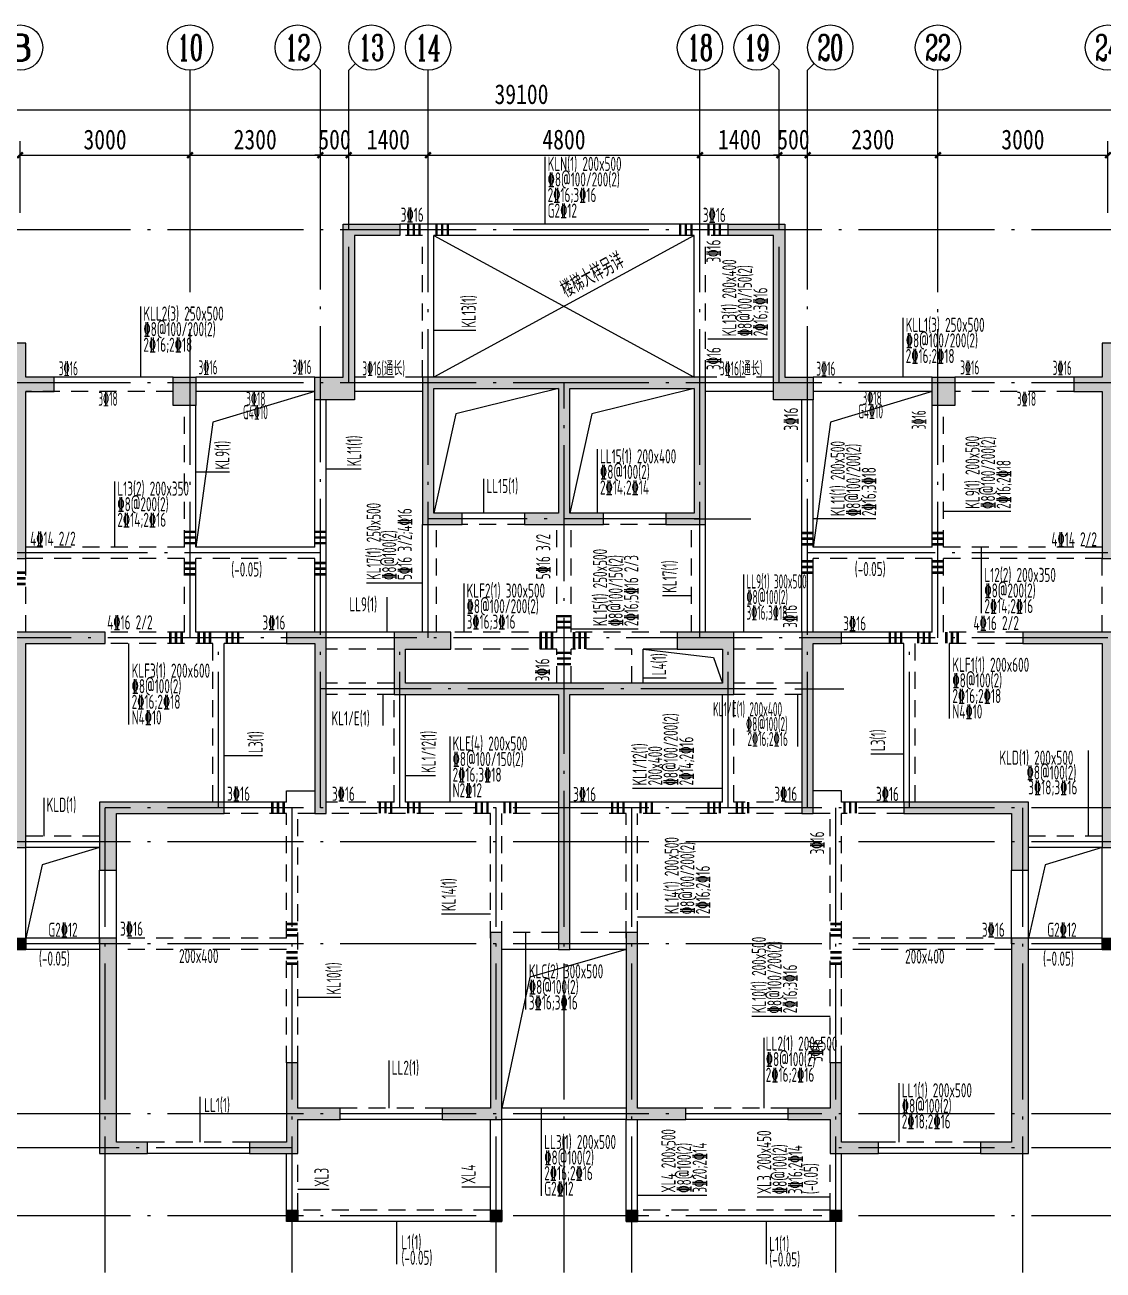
# Model space of a CAD drawing. Extents: x -144902 to 588294, y -160863 to 65494.
# Drawn here: x 476502 to 495532, y -67854 to -45876 of the extents above; entities that cross this region are included whole.
import ezdxf
from ezdxf.enums import TextEntityAlignment as Align

# ---------------------------------------------------------------- set-up
doc = ezdxf.new("R2010")
doc.units = 0
doc.header["$LTSCALE"] = 100
doc.linetypes.add('3', pattern=[5, 3, -2])
doc.linetypes.add('ACAD_ISO04W100', pattern=[30.5, 24, -3, 0.5, -3])
doc.layers.get('0').update_dxf_attribs({"linetype": 'CONTINUOUS'})
doc.layers.get('Defpoints').update_dxf_attribs({"linetype": 'CONTINUOUS'})
for name, color, linetype in [('AXIS', 3, 'CONTINUOUS'), ('AXIS_TEXT', 7, 'CONTINUOUS'), ('DOTE', 253, 'ACAD_ISO04W100'), ('GZ', 7, 'CONTINUOUS'), ('HATCH', 254, 'CONTINUOUS'), ('HIDE_BEAMDIMLOCAL', 7, 'CONTINUOUS'), ('HIDE_BEAMDIMMASS', 2, 'CONTINUOUS'), ('S_BEAMDIMLOCAL', 7, 'CONTINUOUS'), ('S_BEAMDIMMASS', 2, 'CONTINUOUS'), ('TEXT', 7, 'CONTINUOUS'), ('梁', 4, 'CONTINUOUS'), ('梁虚线', 134, '3'), ('次梁箍筋', 1, 'CONTINUOUS'), ('砼墙', 3, 'CONTINUOUS'), ('门', 174, 'CONTINUOUS'), ('门虚线', 174, '3'), ('零厚板', 7, 'CONTINUOUS')]:
    doc.layers.add(name, color=color, linetype=linetype)
doc.styles.add('_HZTXT', font='complex.shx', dxfattribs={"width": 0.7, "bigfont": 'tssdchn.shx'})
doc.styles.add('COMPLEX', font='COMPLEX')
doc.styles.add('DIM_FONT', font='SIMHEI.TTF', dxfattribs={"width": 0.8})
doc.styles.get("Standard").update_dxf_attribs({"font": 'tssdeng.shx', "width": 0.7, "bigfont": 'tssdchn.shx'})
doc.dimstyles.new('_TCH_ARCH&&100', dxfattribs={"dimtxt": 350, "dimasz": 100, "dimexe": 250, "dimexo": 300, "dimgap": 100, "dimtad": 1, "dimdec": 0, "dimzin": 0, "dimdsep": 46, "dimtxsty": 'DIM_FONT', "dimblk": 'ARCHTICK', "dimcen": 0.09, "dimclrt": 7, "dimazin": 2, "dimtfac": 1, "dimtdec": 0, "dimtix": 1, "dimtmove": 2, "dimatfit": 3, "dimfxl": 1, "dimtolj": 1, "dimtzin": 0, "dimarcsym": 0})

# ---------------------------------------------------------------- blocks, each defined once
blk = doc.blocks.new('_ArchTick')
at = {"color": 0, "linetype": 'ByBlock', "const_width": 0.4}
blk.add_lwpolyline([(-0.5, -0.5), (0.5, 0.5)], dxfattribs=at)
blk = doc.blocks.new('*D1725')
at = {"layer": 'AXIS', "color": 0, "lineweight": -2}
for p, q in [((30961, 22375), (30961, 23643)), ((33961, 22375), (33961, 23643)), ((30961, 23393), (33961, 23393))]:
    blk.add_line(p, q, dxfattribs=at)
at = {"layer": 'Defpoints', "color": 0}
for p in [(33961, 23393), (30961, 22075), (33961, 22075)]:
    blk.add_point(p, dxfattribs=at)
at = {"layer": 'AXIS', "color": 0, "lineweight": -2, "xscale": 100, "yscale": 100, "zscale": 100, "rotation": 180}
blk.add_blockref('_ArchTick', (30961, 23393), dxfattribs=at)
at = {"layer": 'AXIS', "color": 0, "lineweight": -2, "xscale": 100, "yscale": 100, "zscale": 100}
blk.add_blockref('_ArchTick', (33961, 23393), dxfattribs=at)
at = {"layer": 'AXIS', "color": 7, "insert": (32461, 23668), "char_height": 350, "attachment_point": 5, "style": 'DIM_FONT'}
blk.add_mtext('\\A1;3000', dxfattribs=at)
blk = doc.blocks.new('*D1726')
at = {"layer": 'AXIS', "color": 0, "lineweight": -2}
for p, q in [((28661, 22375), (28661, 23643)), ((30961, 22375), (30961, 23643)), ((28661, 23393), (30961, 23393))]:
    blk.add_line(p, q, dxfattribs=at)
at = {"layer": 'Defpoints', "color": 0}
for p in [(30961, 23393), (28661, 22075), (30961, 22075)]:
    blk.add_point(p, dxfattribs=at)
at = {"layer": 'AXIS', "color": 0, "lineweight": -2, "xscale": 100, "yscale": 100, "zscale": 100, "rotation": 180}
blk.add_blockref('_ArchTick', (28661, 23393), dxfattribs=at)
at = {"layer": 'AXIS', "color": 0, "lineweight": -2, "xscale": 100, "yscale": 100, "zscale": 100}
blk.add_blockref('_ArchTick', (30961, 23393), dxfattribs=at)
at = {"layer": 'AXIS', "color": 7, "insert": (29811, 23668), "char_height": 350, "attachment_point": 5, "style": 'DIM_FONT'}
blk.add_mtext('\\A1;2300', dxfattribs=at)
blk = doc.blocks.new('*D1727')
at = {"layer": 'AXIS', "color": 0, "lineweight": -2}
for p, q in [((28161, 22375), (28161, 23643)), ((28661, 22375), (28661, 23643)), ((28161, 23393), (28061, 23393)), ((28161, 23393), (28661, 23393)), ((28661, 23393), (28761, 23393))]:
    blk.add_line(p, q, dxfattribs=at)
at = {"layer": 'Defpoints', "color": 0}
for p in [(28661, 23393), (28161, 22075), (28661, 22075)]:
    blk.add_point(p, dxfattribs=at)
at = {"layer": 'AXIS', "color": 0, "lineweight": -2, "xscale": 100, "yscale": 100, "zscale": 100}
blk.add_blockref('_ArchTick', (28161, 23393), dxfattribs=at)
at = {"layer": 'AXIS', "color": 0, "lineweight": -2, "xscale": 100, "yscale": 100, "zscale": 100, "rotation": 180}
blk.add_blockref('_ArchTick', (28661, 23393), dxfattribs=at)
at = {"layer": 'AXIS', "color": 7, "insert": (28411, 23668), "char_height": 350, "attachment_point": 5, "style": 'DIM_FONT'}
blk.add_mtext('\\A1;500', dxfattribs=at)
blk = doc.blocks.new('*D1728')
at = {"layer": 'AXIS', "color": 0, "lineweight": -2}
for p, q in [((26761, 22375), (26761, 23643)), ((28161, 22375), (28161, 23643)), ((26761, 23393), (28161, 23393))]:
    blk.add_line(p, q, dxfattribs=at)
at = {"layer": 'Defpoints', "color": 0}
for p in [(28161, 23393), (26761, 22075), (28161, 22075)]:
    blk.add_point(p, dxfattribs=at)
at = {"layer": 'AXIS', "color": 0, "lineweight": -2, "xscale": 100, "yscale": 100, "zscale": 100, "rotation": 180}
blk.add_blockref('_ArchTick', (26761, 23393), dxfattribs=at)
at = {"layer": 'AXIS', "color": 0, "lineweight": -2, "xscale": 100, "yscale": 100, "zscale": 100}
blk.add_blockref('_ArchTick', (28161, 23393), dxfattribs=at)
at = {"layer": 'AXIS', "color": 7, "insert": (27461, 23668), "char_height": 350, "attachment_point": 5, "style": 'DIM_FONT'}
blk.add_mtext('\\A1;1400', dxfattribs=at)
blk = doc.blocks.new('*D1729')
at = {"layer": 'AXIS', "color": 0, "lineweight": -2}
for p, q in [((21961, 22375), (21961, 23643)), ((26761, 22375), (26761, 23643)), ((21961, 23393), (26761, 23393))]:
    blk.add_line(p, q, dxfattribs=at)
at = {"layer": 'Defpoints', "color": 0}
for p in [(26761, 23393), (21961, 22075), (26761, 22075)]:
    blk.add_point(p, dxfattribs=at)
at = {"layer": 'AXIS', "color": 0, "lineweight": -2, "xscale": 100, "yscale": 100, "zscale": 100, "rotation": 180}
blk.add_blockref('_ArchTick', (21961, 23393), dxfattribs=at)
at = {"layer": 'AXIS', "color": 0, "lineweight": -2, "xscale": 100, "yscale": 100, "zscale": 100}
blk.add_blockref('_ArchTick', (26761, 23393), dxfattribs=at)
at = {"layer": 'AXIS', "color": 7, "insert": (24361, 23668), "char_height": 350, "attachment_point": 5, "style": 'DIM_FONT'}
blk.add_mtext('\\A1;4800', dxfattribs=at)
blk = doc.blocks.new('*D1730')
at = {"layer": 'AXIS', "color": 0, "lineweight": -2}
for p, q in [((20561, 22375), (20561, 23643)), ((21961, 22375), (21961, 23643)), ((20561, 23393), (21961, 23393))]:
    blk.add_line(p, q, dxfattribs=at)
at = {"layer": 'Defpoints', "color": 0}
for p in [(21961, 23393), (20561, 22075), (21961, 22075)]:
    blk.add_point(p, dxfattribs=at)
at = {"layer": 'AXIS', "color": 0, "lineweight": -2, "xscale": 100, "yscale": 100, "zscale": 100, "rotation": 180}
blk.add_blockref('_ArchTick', (20561, 23393), dxfattribs=at)
at = {"layer": 'AXIS', "color": 0, "lineweight": -2, "xscale": 100, "yscale": 100, "zscale": 100}
blk.add_blockref('_ArchTick', (21961, 23393), dxfattribs=at)
at = {"layer": 'AXIS', "color": 7, "insert": (21261, 23668), "char_height": 350, "attachment_point": 5, "style": 'DIM_FONT'}
blk.add_mtext('\\A1;1400', dxfattribs=at)
blk = doc.blocks.new('*D1731')
at = {"layer": 'AXIS', "color": 0, "lineweight": -2}
for p, q in [((20061, 22375), (20061, 23643)), ((20561, 22375), (20561, 23643)), ((20061, 23393), (19961, 23393)), ((20061, 23393), (20561, 23393)), ((20561, 23393), (20661, 23393))]:
    blk.add_line(p, q, dxfattribs=at)
at = {"layer": 'Defpoints', "color": 0}
for p in [(20561, 23393), (20061, 22075), (20561, 22075)]:
    blk.add_point(p, dxfattribs=at)
at = {"layer": 'AXIS', "color": 0, "lineweight": -2, "xscale": 100, "yscale": 100, "zscale": 100}
blk.add_blockref('_ArchTick', (20061, 23393), dxfattribs=at)
at = {"layer": 'AXIS', "color": 0, "lineweight": -2, "xscale": 100, "yscale": 100, "zscale": 100, "rotation": 180}
blk.add_blockref('_ArchTick', (20561, 23393), dxfattribs=at)
at = {"layer": 'AXIS', "color": 7, "insert": (20311, 23668), "char_height": 350, "attachment_point": 5, "style": 'DIM_FONT'}
blk.add_mtext('\\A1;500', dxfattribs=at)
blk = doc.blocks.new('*D1732')
at = {"layer": 'AXIS', "color": 0, "lineweight": -2}
for p, q in [((17761, 22375), (17761, 23643)), ((20061, 22375), (20061, 23643)), ((17761, 23393), (20061, 23393))]:
    blk.add_line(p, q, dxfattribs=at)
at = {"layer": 'Defpoints', "color": 0}
for p in [(20061, 23393), (17761, 22075), (20061, 22075)]:
    blk.add_point(p, dxfattribs=at)
at = {"layer": 'AXIS', "color": 0, "lineweight": -2, "xscale": 100, "yscale": 100, "zscale": 100, "rotation": 180}
blk.add_blockref('_ArchTick', (17761, 23393), dxfattribs=at)
at = {"layer": 'AXIS', "color": 0, "lineweight": -2, "xscale": 100, "yscale": 100, "zscale": 100}
blk.add_blockref('_ArchTick', (20061, 23393), dxfattribs=at)
at = {"layer": 'AXIS', "color": 7, "insert": (18911, 23668), "char_height": 350, "attachment_point": 5, "style": 'DIM_FONT'}
blk.add_mtext('\\A1;2300', dxfattribs=at)
blk = doc.blocks.new('*D1733')
at = {"layer": 'AXIS', "color": 0, "lineweight": -2}
for p, q in [((14761, 22375), (14761, 23643)), ((17761, 22375), (17761, 23643)), ((14761, 23393), (17761, 23393))]:
    blk.add_line(p, q, dxfattribs=at)
at = {"layer": 'Defpoints', "color": 0}
for p in [(17761, 23393), (14761, 22075), (17761, 22075)]:
    blk.add_point(p, dxfattribs=at)
at = {"layer": 'AXIS', "color": 0, "lineweight": -2, "xscale": 100, "yscale": 100, "zscale": 100, "rotation": 180}
blk.add_blockref('_ArchTick', (14761, 23393), dxfattribs=at)
at = {"layer": 'AXIS', "color": 0, "lineweight": -2, "xscale": 100, "yscale": 100, "zscale": 100}
blk.add_blockref('_ArchTick', (17761, 23393), dxfattribs=at)
at = {"layer": 'AXIS', "color": 7, "insert": (16261, 23668), "char_height": 350, "attachment_point": 5, "style": 'DIM_FONT'}
blk.add_mtext('\\A1;3000', dxfattribs=at)
blk = doc.blocks.new('*D1740')
at = {"layer": 'AXIS', "color": 0, "lineweight": -2}
for p, q in [((4061, 22375), (4061, 24443)), ((43161, 22375), (43161, 24443)), ((4061, 24193), (43161, 24193))]:
    blk.add_line(p, q, dxfattribs=at)
at = {"layer": 'Defpoints', "color": 0}
for p in [(43161, 24193), (4061, 22075), (43161, 22075)]:
    blk.add_point(p, dxfattribs=at)
at = {"layer": 'AXIS', "color": 0, "lineweight": -2, "xscale": 100, "yscale": 100, "zscale": 100, "rotation": 180}
blk.add_blockref('_ArchTick', (4061, 24193), dxfattribs=at)
at = {"layer": 'AXIS', "color": 0, "lineweight": -2, "xscale": 100, "yscale": 100, "zscale": 100}
blk.add_blockref('_ArchTick', (43161, 24193), dxfattribs=at)
at = {"layer": 'AXIS', "color": 7, "insert": (23611, 24468), "char_height": 350, "attachment_point": 5, "style": 'DIM_FONT'}
blk.add_mtext('\\A1;39100', dxfattribs=at)
blk = doc.blocks.new('_AXISO')
blk.add_circle((0, 0), 0.5)
at = {"layer": 'AXIS_TEXT', "style": 'COMPLEX', "width": 1.041667}
blk.add_attdef('A', text='', height=0.56, dxfattribs=at).set_placement((-0.25, -0.28), (0.25, -0.28), align=Align.FIT)
blk = doc.blocks.new('2012122714531000')
at = {"layer": 'HATCH'}
blk.add_hatch(color=256, dxfattribs=at).paths.add_polyline_path([(0, 200), (200, 200), (200, 0), (0, 0)])
at = {"layer": 'GZ'}
blk.add_lwpolyline([(0, 200), (200, 200), (200, 0), (0, 0)], close=True, dxfattribs=at)
blk = doc.blocks.new('2012122621174833')
at = {"layer": 'HATCH'}
for points in [[(20661.4, 21975), (20661.4, 19075), (19961.4, 19075), (19961.4, 19475), (20461.4, 19475), (20461.4, 22175), (21461.4, 22175), (21461.4, 21975)], [(28261.4, 22175), (28261.4, 19475), (28761.4, 19475), (28761.4, 19075), (28061.4, 19075), (28061.4, 21975), (27261.4, 21975), (27261.4, 22175)], [(14111.4, 20075.2), (14111.4, 19875.2), (14611.4, 19875.2), (14611.4, 16275), (14861.4, 16275), (14861.4, 19225), (15361.4, 19225), (15361.4, 19475), (14861.4, 19475), (14861.4, 20075.2)], [(34661.4, 20075), (33861.4, 20075), (33861.4, 19475), (33361.4, 19475), (33361.4, 19225), (33861.4, 19225), (33861.4, 16275), (34111.4, 16275), (34111.4, 19875), (34661.4, 19875)], [(17461.4, 19475), (17861.4, 19475), (17861.4, 18975), (17461.4, 18975)], [(26661.4, 17075), (26161.4, 17075), (26161.4, 16875), (26861.4, 16875), (26861.4, 19475), (21861.4, 19475), (21861.4, 16875), (22561.4, 16875), (22561.4, 17075), (22061.4, 17075), (22061.4, 19275), (24261.4, 19275), (24261.4, 17075), (23661.3, 17075), (23661.3, 16875), (25061.4, 16875), (25061.4, 17075), (24461.4, 17075), (24461.4, 19275), (26661.4, 19275)], [(30861.4, 19475), (31261.4, 19475), (31261.4, 18975), (30861.4, 18975)], [(14861.4, 11175), (14861.4, 14775), (16261.4, 14775), (16261.4, 14975), (14611.4, 14975), (14611.4, 11375), (14261.4, 11375), (14261.4, 11175)], [(19961.4, 14775), (19961.4, 11775), (20161.4, 11775), (20161.4, 14975), (19461.2, 14975), (19461.2, 14775)], [(26361.4, 14975), (26361.4, 14675), (27161.4, 14675), (27161.4, 14075), (21561.4, 14075), (21561.4, 14675), (22361.4, 14675), (22361.4, 14975), (21361.4, 14975), (21361.4, 13875), (24261.4, 13875), (24261.4, 9375), (24461.4, 9375), (24461.4, 13875), (27361.4, 13875), (27361.4, 14975)], [(28761.4, 14775), (29261.5, 14775), (29261.5, 14975), (28561.4, 14975), (28561.4, 11775), (28761.4, 11775)], [(34111.4, 11375), (34111.4, 14975), (32461.4, 14975), (32461.4, 14775), (33861.4, 14775), (33861.4, 11175), (34461.4, 11175), (34461.4, 11375)], [(16461.4, 11775), (18361.2, 11775), (18361.2, 11975), (16161.4, 11975), (16161.4, 10775), (16461.4, 10775)], [(32561.4, 11975), (30361.4, 11975), (30361.4, 11775), (32261.4, 11775), (32261.4, 10775), (32561.4, 10775)], [(22211.4, 6575), (22211.4, 6375), (23261.4, 6375), (23261.4, 9675), (23061.4, 9675), (23061.4, 6575)], [(25461.4, 6375), (26511.4, 6375), (26511.4, 6575), (25661.4, 6575), (25661.4, 9675), (25461.4, 9675)], [(16161.4, 5775), (17011.4, 5775), (17011.4, 5975), (16461.4, 5975), (16461.4, 9575), (16161.4, 9575)], [(32261.4, 5975), (31711.4, 5975), (31711.4, 5775), (32561.4, 5775), (32561.4, 9575), (32261.4, 9575)], [(18811.4, 5775.4), (19661.4, 5775.4), (19661.4, 6375), (20411.4, 6375), (20411.4, 6575), (19661.4, 6575), (19661.4, 7375), (19461.4, 7375), (19461.4, 6575), (19461.4, 5975.4), (18811.4, 5975.4)], [(28311.4, 6575), (28311.4, 6375), (29061.4, 6375), (29061.4, 5775.4), (29911.4, 5775.4), (29911.4, 5975.4), (29261.4, 5975.4), (29261.4, 6575), (29261.4, 7375), (29061.4, 7375), (29061.4, 6575)]]:
    blk.add_hatch(color=256, dxfattribs=at).paths.add_polyline_path(points)
at = {"layer": 'AXIS'}
for p, q in [((17761.4, 22075, 0), (17761.4, 24892.7, 0)), ((19944.2, 25009.8, 0), (20061.4, 24892.7, 0)), ((20061.4, 22075, 0), (20061.4, 24892.7, 0)), ((20678.5, 25009.8, 0), (20561.4, 24892.7, 0)), ((20561.4, 22075, 0), (20561.4, 24892.7, 0)), ((21961.4, 22075, 0), (21961.4, 24892.7, 0)), ((26761.4, 22075, 0), (26761.4, 24892.7, 0)), ((28044.2, 25009.8, 0), (28161.4, 24892.7, 0)), ((28161.4, 22075, 0), (28161.4, 24892.7, 0)), ((28778.5, 25009.8, 0), (28661.4, 24892.7, 0)), ((28661.4, 22075, 0), (28661.4, 24892.7, 0)), ((30961.4, 22075, 0), (30961.4, 24892.7, 0)), ((26658.9, 16975, 0), (27658.9, 16975, 0)), ((28434.3, 13975, 0), (29299.5, 13975, 0))]:
    blk.add_line(p, q, dxfattribs=at)
at = {"layer": 'DOTE'}
for p, q in [((17761.4, 14875, 0), (17761.4, 23075, 0)), ((20061.4, 11875, 0), (20061.4, 23075, 0)), ((20561.4, 19375, 0), (20561.4, 23075, 0)), ((21961.4, 14875, 0), (21961.4, 23075, 0)), ((26761.4, 14875, 0), (26761.4, 23075, 0)), ((28161.4, 19375, 0), (28161.4, 23075, 0)), ((28661.4, 11875, 0), (28661.4, 23075, 0)), ((30961.4, 14875, 0), (30961.4, 23075, 0)), ((44161.4, 22075, 0), (3061.4, 22075, 0)), ((44161.4, 19375, 0), (8661.4, 19375, 0)), ((24361.4, 3675, 0), (24361.4, 19375, 0)), ((26761.4, 16975, 0), (21961.4, 16975, 0)), ((20061.4, 16375, 0), (10561.4, 16375, 0)), ((33961.4, 16375, 0), (28661.4, 16375, 0)), ((33961.4, 14875, 0), (3461.4, 14875, 0)), ((18261.2, 11875), (18261.2, 14875)), ((21461.4, 11875, 0), (21461.4, 14875, 0)), ((27261.4, 11875, 0), (27261.4, 14875, 0)), ((30461.4, 11875), (30461.4, 14875)), ((28114.7, 13975, 0), (20061.4, 13975, 0)), ((44161.4, 11875, 0), (16261.4, 11875, 0)), ((16261.4, 3675, 0), (16261.4, 11875, 0)), ((19561.4, 3675, 0), (19561.4, 11875, 0)), ((23161.4, 3675, 0), (23161.4, 11875, 0)), ((25561.4, 3675, 0), (25561.4, 11875, 0)), ((29161.4, 3675, 0), (29161.4, 11875, 0)), ((32461.4, 3675, 0), (32461.4, 11875, 0)), ((44161.4, 11275, 0), (3061.4, 11275, 0)), ((44161.4, 9475, 0), (3061.4, 9475, 0)), ((44161.4, 6475, 0), (3061.4, 6475, 0)), ((19561.4, 5875, 0), (3061.4, 5875, 0)), ((44161.4, 5875, 0), (29161.4, 5875, 0)), ((44161.4, 4675, 0), (3061.4, 4675, 0))]:
    blk.add_line(p, q, dxfattribs=at)
at = {"layer": '梁'}
for p, q in [((21961.4, 22175), (21461.4, 22175)), ((26761.4, 22175), (21961.4, 22175)), ((27261.4, 22175), (26761.4, 22175)), ((22061.4, 19475), (22061.4, 21975)), ((26661.4, 21975), (22061.4, 21975)), ((26661.4, 19475), (26661.4, 21975)), ((17461.4, 19475), (14861.4, 19475)), ((19961.4, 19475), (17861.4, 19475)), ((30861.4, 19475), (28761.4, 19475)), ((33361.4, 19475), (31261.4, 19475)), ((19961.4, 19225), (17861.4, 19225)), ((21861.4, 19225), (20661.4, 19225)), ((28061.4, 19225), (26861.4, 19225)), ((30861.4, 19225), (28761.4, 19225)), ((17861.4, 16475), (17861.4, 18975)), ((19961.4, 16475), (19961.4, 19075)), ((20161.4, 16395), (20161.4, 19075)), ((28561.4, 16375), (28561.4, 19075)), ((28761.4, 16475), (28761.4, 19075)), ((30861.4, 16475), (30861.4, 18975)), ((23661.3, 17075), (22561.4, 17075)), ((26161.4, 17075), (25061.4, 17075)), ((21861.4, 14975), (21861.4, 16875)), ((26861.4, 14975), (26861.4, 16875)), ((19961.4, 16475), (17861.4, 16475)), ((17861.4, 14975), (17861.4, 16275)), ((19961.4, 14975), (19961.4, 16275)), ((20161.4, 14975), (20161.4, 16395)), ((28561.4, 14975), (28561.4, 16375)), ((30861.4, 16475), (28761.4, 16475)), ((28761.4, 14975), (28761.4, 16275)), ((30861.4, 14975), (30861.4, 16275)), ((18261.2, 14975), (17861.4, 14975)), ((19461.2, 14975), (18261.2, 14975)), ((21361.4, 14975), (20161.4, 14975)), ((28561.4, 14975), (27361.4, 14975)), ((30461.4, 14975), (29261.5, 14975)), ((30861.4, 14975), (30461.4, 14975)), ((18361.2, 11975), (18361.2, 14775)), ((19461.2, 14775), (18361.2, 14775)), ((30361.4, 14775), (29261.5, 14775)), ((30361.4, 11975), (30361.4, 14775)), ((26361.4, 14675), (25761.4, 14675)), ((25761.4, 14075, 0), (25761.4, 14675, 0)), ((21561.4, 11975), (21561.4, 13875)), ((27161.4, 11975), (27161.4, 13875)), ((19461.4, 11975), (19461.4, 12175)), ((19461.4, 12175), (19961.4, 12175)), ((29261.4, 12175), (28761.4, 12175)), ((29261.4, 11975), (29261.4, 12175)), ((19461.4, 11975), (18361.2, 11975)), ((24261.4, 11975), (21561.4, 11975)), ((27161.4, 11975), (24461.4, 11975)), ((30361.4, 11975), (29261.4, 11975)), ((14861.4, 9375), (14861.4, 11175)), ((16161.4, 11175), (14861.4, 11175)), ((33861.4, 11175), (32561.4, 11175)), ((33861.4, 9375), (33861.4, 11175)), ((14661.4, 9375), (14861.4, 9375)), ((24261.4, 9375), (23261.4, 9375)), ((25461.4, 9375), (24461.4, 9375)), ((33861.4, 9375), (34061.4, 9375)), ((22211.4, 6375), (20411.4, 6375)), ((23061.4, 4575), (23061.4, 6375)), ((25461.4, 6575), (23261.4, 6575)), ((23261.4, 4575), (23261.4, 6375)), ((25461.4, 6375), (23261.4, 6375)), ((25461.4, 4575), (25461.4, 6375)), ((25661.4, 4575), (25661.4, 6375)), ((28311.4, 6375), (26511.4, 6375)), ((18811.4, 5775.4), (17011.4, 5775)), ((31711.4, 5775), (29911.4, 5775.4)), ((23061.4, 4575), (23261.4, 4575)), ((25461.4, 4575), (25661.4, 4575))]:
    blk.add_line(p, q, dxfattribs=at)
at = {"layer": '梁', "color": 210}
for p, q in [((16161.4, 9575), (14861.4, 9575)), ((33861.4, 9575), (32561.4, 9575)), ((16161.4, 9375), (14861.4, 9375)), ((33861.4, 9375), (32561.4, 9375)), ((19461.4, 4575), (19461.4, 5775.4)), ((29261.4, 4575), (29261.4, 5775.4)), ((23061.4, 4575), (19461.4, 4575)), ((29261.4, 4575), (25661.4, 4575))]:
    blk.add_line(p, q, dxfattribs=at)
at = {"layer": '梁虚线'}
for p, q in [((21861.4, 21975), (21461.4, 21975)), ((21861.4, 19475), (21861.4, 21975)), ((26861.4, 19475), (26861.4, 21975)), ((27261.4, 21975), (26861.4, 21975)), ((21861.4, 19475), (20661.4, 19475)), ((28061.4, 19475), (26861.4, 19475)), ((17461.4, 19225), (14861.4, 19225)), ((33361.4, 19225), (31261.4, 19225)), ((17661.4, 16475), (17661.4, 18975)), ((31061.4, 16475), (31061.4, 18975)), ((22111.4, 14975), (22111.4, 16875)), ((23661.3, 16875), (22561.4, 16875)), ((24236.4, 14975), (24236.4, 16875)), ((24486.4, 14975), (24486.4, 16875)), ((26161.4, 16875), (25061.4, 16875)), ((26611.4, 14975), (26611.4, 16875)), ((17661.4, 16475), (14861.4, 16475)), ((17661.4, 16275), (14861.4, 16275)), ((14861.4, 14975), (14861.4, 16275)), ((17661.4, 14975), (17661.4, 16275)), ((19961.4, 16275), (17861.4, 16275)), ((30861.4, 16275), (28761.4, 16275)), ((33861.4, 16475), (31061.4, 16475)), ((33861.4, 16275), (31061.4, 16275)), ((31061.4, 14975), (31061.4, 16275)), ((33861.4, 14975), (33861.4, 16275)), ((17661.4, 14975), (16261.4, 14975)), ((24236.4, 14975), (22361.4, 14975)), ((26361.4, 14975), (24486.4, 14975)), ((32461.4, 14975), (31061.4, 14975)), ((18161.2, 14775), (16261.4, 14775)), ((18161.2, 11975), (18161.2, 14775)), ((30561.4, 11975), (30561.4, 14775)), ((32461.4, 14775), (30561.4, 14775)), ((21361.4, 14675), (20161.4, 14675)), ((24236.4, 14675), (22361.4, 14675)), ((24236.4, 14075), (24236.4, 14675)), ((24486.4, 14075), (24486.4, 14675)), ((25561.4, 14675), (24486.4, 14675)), ((25561.4, 14075, 0), (25561.4, 14675, 0)), ((28561.4, 14675), (27361.4, 14675)), ((21361.4, 14075), (20161.4, 14075)), ((28561.4, 14075), (27361.4, 14075)), ((21361.4, 13875), (20161.4, 13875)), ((21361.4, 11975), (21361.4, 13875)), ((27361.4, 11975), (27361.4, 13875)), ((28561.4, 13875), (27361.4, 13875)), ((21361.4, 11975), (20161.4, 11975)), ((28561.4, 11975), (27361.4, 11975)), ((19461.4, 11775), (18361.2, 11775)), ((19461.4, 9575), (19461.4, 11775)), ((19961.4, 11775), (19661.4, 11775)), ((19661.4, 7375), (19661.4, 11775)), ((23061.4, 11775), (20161.4, 11775)), ((23061.4, 9575), (23061.4, 11775)), ((24261.4, 11775), (23261.4, 11775)), ((23261.4, 9575), (23261.4, 11775)), ((25461.4, 11775), (24461.4, 11775)), ((25461.4, 9575), (25461.4, 11775)), ((28561.4, 11775), (25661.4, 11775)), ((25661.4, 9575), (25661.4, 11775)), ((29061.4, 11775), (28761.4, 11775)), ((29061.4, 7375), (29061.4, 11775)), ((30361.4, 11775), (29261.4, 11775)), ((29261.4, 9575), (29261.4, 11775)), ((16161.4, 11375), (14861.4, 11375)), ((33861.4, 11375), (32561.4, 11375)), ((24261.4, 9675), (23261.4, 9675)), ((25461.4, 9675), (24461.4, 9675)), ((19461.4, 9575), (16461.4, 9575)), ((32261.4, 9575), (29261.4, 9575)), ((19461.4, 9375), (16461.4, 9375)), ((19461.4, 7375), (19461.4, 9375)), ((32261.4, 9375), (29261.4, 9375)), ((29261.4, 7375), (29261.4, 9375)), ((22211.4, 6575), (20411.4, 6575)), ((28311.4, 6575), (26511.4, 6575)), ((18811.4, 5975.4), (17011.4, 5975)), ((31711.4, 5975), (29911.4, 5975.4))]:
    blk.add_line(p, q, dxfattribs=at)
at = {"layer": '梁虚线', "color": 210}
for p, q in [((19661.4, 4775), (19661.4, 5775.4)), ((29061.4, 4775), (29061.4, 5775.4)), ((23061.4, 4775), (19661.4, 4775)), ((29061.4, 4775), (25661.4, 4775))]:
    blk.add_line(p, q, dxfattribs=at)
at = {"layer": '砼墙'}
for points in [[(20661.4, 21975), (20661.4, 19075), (19961.4, 19075), (19961.4, 19475), (20461.4, 19475), (20461.4, 22175), (21461.4, 22175), (21461.4, 21975)], [(28261.4, 22175), (28261.4, 19475), (28761.4, 19475), (28761.4, 19075), (28061.4, 19075), (28061.4, 21975), (27261.4, 21975), (27261.4, 22175)], [(14111.4, 20075.2), (14111.4, 19875.2), (14611.4, 19875.2), (14611.4, 16275), (14861.4, 16275), (14861.4, 19225), (15361.4, 19225), (15361.4, 19475), (14861.4, 19475), (14861.4, 20075.2)], [(34661.4, 20075), (33861.4, 20075), (33861.4, 19475), (33361.4, 19475), (33361.4, 19225), (33861.4, 19225), (33861.4, 16275), (34111.4, 16275), (34111.4, 19875), (34661.4, 19875)], [(17461.4, 19475), (17861.4, 19475), (17861.4, 18975), (17461.4, 18975)], [(26661.4, 17075), (26161.4, 17075), (26161.4, 16875), (26861.4, 16875), (26861.4, 19475), (21861.4, 19475), (21861.4, 16875), (22561.4, 16875), (22561.4, 17075), (22061.4, 17075), (22061.4, 19275), (24261.4, 19275), (24261.4, 17075), (23661.3, 17075), (23661.3, 16875), (25061.4, 16875), (25061.4, 17075), (24461.4, 17075), (24461.4, 19275), (26661.4, 19275)], [(30861.4, 19475), (31261.4, 19475), (31261.4, 18975), (30861.4, 18975)], [(14861.4, 11175), (14861.4, 14775), (16261.4, 14775), (16261.4, 14975), (14611.4, 14975), (14611.4, 11375), (14261.4, 11375), (14261.4, 11175)], [(19961.4, 14775), (19961.4, 11775), (20161.4, 11775), (20161.4, 14975), (19461.2, 14975), (19461.2, 14775)], [(26361.4, 14975), (26361.4, 14675), (27161.4, 14675), (27161.4, 14075), (21561.4, 14075), (21561.4, 14675), (22361.4, 14675), (22361.4, 14975), (21361.4, 14975), (21361.4, 13875), (24261.4, 13875), (24261.4, 9375), (24461.4, 9375), (24461.4, 13875), (27361.4, 13875), (27361.4, 14975)], [(28761.4, 14775), (29261.5, 14775), (29261.5, 14975), (28561.4, 14975), (28561.4, 11775), (28761.4, 11775)], [(34111.4, 11375), (34111.4, 14975), (32461.4, 14975), (32461.4, 14775), (33861.4, 14775), (33861.4, 11175), (34461.4, 11175), (34461.4, 11375)], [(16461.4, 11775), (18361.2, 11775), (18361.2, 11975), (16161.4, 11975), (16161.4, 10775), (16461.4, 10775)], [(32561.4, 11975), (30361.4, 11975), (30361.4, 11775), (32261.4, 11775), (32261.4, 10775), (32561.4, 10775)], [(22211.4, 6575), (22211.4, 6375), (23261.4, 6375), (23261.4, 9675), (23061.4, 9675), (23061.4, 6575)], [(25461.4, 6375), (26511.4, 6375), (26511.4, 6575), (25661.4, 6575), (25661.4, 9675), (25461.4, 9675)], [(16161.4, 5775), (17011.4, 5775), (17011.4, 5975), (16461.4, 5975), (16461.4, 9575), (16161.4, 9575)], [(32261.4, 5975), (31711.4, 5975), (31711.4, 5775), (32561.4, 5775), (32561.4, 9575), (32261.4, 9575)], [(18811.4, 5775.4), (19661.4, 5775.4), (19661.4, 6375), (20411.4, 6375), (20411.4, 6575), (19661.4, 6575), (19661.4, 7375), (19461.4, 7375), (19461.4, 6575), (19461.4, 5975.4), (18811.4, 5975.4)], [(28311.4, 6575), (28311.4, 6375), (29061.4, 6375), (29061.4, 5775.4), (29911.4, 5775.4), (29911.4, 5975.4), (29261.4, 5975.4), (29261.4, 6575), (29261.4, 7375), (29061.4, 7375), (29061.4, 6575)]]:
    blk.add_lwpolyline(points, close=True, dxfattribs=at)
at = {"layer": '门'}
for p, q in [((16161.4, 9475), (16161.4, 10775)), ((16461.4, 9475), (16461.4, 10775)), ((32261.4, 9475), (32261.4, 10775)), ((32561.4, 9475), (32561.4, 10775))]:
    blk.add_line(p, q, dxfattribs=at)
at = {"layer": '门虚线'}
for p, q in [((16161.4, 9475), (16161.4, 10775)), ((16461.4, 9475), (16461.4, 10775)), ((32261.4, 9475), (32261.4, 10775)), ((32561.4, 9475), (32561.4, 10775))]:
    blk.add_line(p, q, dxfattribs=at)
at = {"layer": '零厚板'}
for p, q in [((26661.4, 21975), (22061.4, 19475)), ((22061.4, 21975), (26661.4, 19475))]:
    blk.add_line(p, q, dxfattribs=at)
for points in [[(19961.4, 19225), (18164.4, 18682.9), (17861.4, 16475)], [(24261.4, 19275), (22455.1, 18829.2), (22061.4, 17075)], [(26661.4, 19275), (24855.1, 18829.2), (24461.4, 17075)], [(30861.4, 19225), (29064.4, 18682.9), (28761.4, 16475)], [(25761.4, 14675), (26997.2, 14525.5), (27161.4, 14075)], [(16161.4, 11175), (15151.5, 10865.3), (14861.4, 9575)], [(33861.4, 11175), (32851.5, 10865.3), (32561.4, 9575)], [(25461.4, 9375), (23755.8, 8885.5), (23261.4, 6575)]]:
    blk.add_lwpolyline(points, dxfattribs=at)
at = {"layer": 'AXIS'}
ref = blk.add_blockref('_AXISO', (14761.4, 25292.7, 0), dxfattribs=dict(at, xscale=800, yscale=800, zscale=800))
ref.add_attrib('A', '8', dxfattribs={"layer": 'AXIS_TEXT', "height": 452.5, "style": '_HZTXT', "width": 1.5}).set_placement((14535.1, 25066.4, 0), (14987.6, 25066.4, 0), align=Align.FIT)
ref = blk.add_blockref('_AXISO', (17761.4, 25292.7, 0), dxfattribs=dict(at, xscale=800, yscale=800, zscale=800))
ref.add_attrib('A', '10', dxfattribs={"layer": 'AXIS_TEXT', "height": 452.55, "style": '_HZTXT', "width": 0.724138}).set_placement((17535.1, 25066.4, 0), (17987.6, 25066.4, 0), align=Align.FIT)
ref = blk.add_blockref('_AXISO', (19661.4, 25292.7, 0), dxfattribs=dict(at, xscale=800, yscale=800, zscale=800))
ref.add_attrib('A', '12', dxfattribs={"layer": 'AXIS_TEXT', "height": 452.55, "style": '_HZTXT', "width": 0.724138}).set_placement((19435.1, 25066.4, 0), (19887.6, 25066.4, 0), align=Align.FIT)
ref = blk.add_blockref('_AXISO', (20961.4, 25292.7, 0), dxfattribs=dict(at, xscale=800, yscale=800, zscale=800))
ref.add_attrib('A', '13', dxfattribs={"layer": 'AXIS_TEXT', "height": 452.55, "style": '_HZTXT', "width": 0.724138}).set_placement((20735.1, 25066.4, 0), (21187.6, 25066.4, 0), align=Align.FIT)
ref = blk.add_blockref('_AXISO', (21961.4, 25292.7, 0), dxfattribs=dict(at, xscale=800, yscale=800, zscale=800))
ref.add_attrib('A', '14', dxfattribs={"layer": 'AXIS_TEXT', "height": 452.55, "style": '_HZTXT', "width": 0.677419}).set_placement((21735.1, 25066.4, 0), (22187.6, 25066.4, 0), align=Align.FIT)
ref = blk.add_blockref('_AXISO', (26761.4, 25292.7, 0), dxfattribs=dict(at, xscale=800, yscale=800, zscale=800))
ref.add_attrib('A', '18', dxfattribs={"layer": 'AXIS_TEXT', "height": 452.55, "style": '_HZTXT', "width": 0.724138}).set_placement((26535.1, 25066.4, 0), (26987.6, 25066.4, 0), align=Align.FIT)
ref = blk.add_blockref('_AXISO', (27761.4, 25292.7, 0), dxfattribs=dict(at, xscale=800, yscale=800, zscale=800))
ref.add_attrib('A', '19', dxfattribs={"layer": 'AXIS_TEXT', "height": 452.55, "style": '_HZTXT', "width": 0.724138}).set_placement((27535.1, 25066.4, 0), (27987.6, 25066.4, 0), align=Align.FIT)
ref = blk.add_blockref('_AXISO', (29061.4, 25292.7, 0), dxfattribs=dict(at, xscale=800, yscale=800, zscale=800))
ref.add_attrib('A', '20', dxfattribs={"layer": 'AXIS_TEXT', "height": 452.55, "style": '_HZTXT', "width": 0.617647}).set_placement((28835.1, 25066.4, 0), (29287.6, 25066.4, 0), align=Align.FIT)
ref = blk.add_blockref('_AXISO', (30961.4, 25292.7, 0), dxfattribs=dict(at, xscale=800, yscale=800, zscale=800))
ref.add_attrib('A', '22', dxfattribs={"layer": 'AXIS_TEXT', "height": 452.55, "style": '_HZTXT', "width": 0.617647}).set_placement((30735.1, 25066.4, 0), (31187.6, 25066.4, 0), align=Align.FIT)
ref = blk.add_blockref('_AXISO', (33961.4, 25292.7, 0), dxfattribs=dict(at, xscale=800, yscale=800, zscale=800))
ref.add_attrib('A', '24', dxfattribs={"layer": 'AXIS_TEXT', "height": 452.55, "style": '_HZTXT', "width": 0.583333}).set_placement((33735.1, 25066.4, 0), (34187.6, 25066.4, 0), align=Align.FIT)
at = {"layer": 'HATCH'}
for p in [(14661.4, 9375), (33861.4, 9375), (19461.4, 4575), (23061.4, 4575), (25461.4, 4575), (29061.4, 4575)]:
    blk.add_blockref('2012122714531000', p, dxfattribs=at)
at = {"layer": 'TEXT', "width": 0.7}
blk.add_text('楼梯大样另详', height=300, rotation=28.52302, dxfattribs=at).set_placement((24407, 20864.7))
at = {"layer": 'AXIS'}
for p1, p2, distance, picture, middle in [((4061.4, 22075, 0), (43161.4, 22075, 0), 2117.7, '*D1740', (23611.4, 24467.7, 0)), ((14761.4, 22075, 0), (17761.4, 22075, 0), 1317.7, '*D1733', (16261.4, 23667.7, 0)), ((17761.4, 22075, 0), (20061.4, 22075, 0), 1317.7, '*D1732', (18911.4, 23667.7, 0)), ((20061.4, 22075, 0), (20561.4, 22075, 0), 1317.7, '*D1731', (20311.4, 23667.7, 0)), ((20561.4, 22075, 0), (21961.4, 22075, 0), 1317.7, '*D1730', (21261.4, 23667.7, 0)), ((21961.4, 22075, 0), (26761.4, 22075, 0), 1317.7, '*D1729', (24361.4, 23667.7, 0)), ((26761.4, 22075, 0), (28161.4, 22075, 0), 1317.7, '*D1728', (27461.4, 23667.7, 0)), ((28161.4, 22075, 0), (28661.4, 22075, 0), 1317.7, '*D1727', (28411.4, 23667.7, 0)), ((28661.4, 22075, 0), (30961.4, 22075, 0), 1317.7, '*D1726', (29811.4, 23667.7, 0)), ((30961.4, 22075, 0), (33961.4, 22075, 0), 1317.7, '*D1725', (32461.4, 23667.7, 0))]:
    dim = blk.add_aligned_dim(p1=p1, p2=p2, distance=distance, dimstyle='_TCH_ARCH&&100', dxfattribs=at)
    dim.commit()
    dim.dimension.update_dxf_attribs({"geometry": picture, "text_midpoint": middle})

msp = doc.modelspace()

# ---------------------------------------------------------------- linework, layer by layer
at = {"layer": 'HIDE_BEAMDIMMASS'}
for p, q in [((484457.688, -51268.18), (483716.541, -51268.18)), ((489608.06, -51421.274), (488553.38, -51421.274)), ((480112.357, -53772.458), (479516.541, -53772.458)), ((482436.625, -53717.578), (481816.541, -53717.578)), ((493900.897, -54466.718), (492716.541, -54466.718)), ((491522.283, -54595.607), (490416.541, -54595.607)), ((482531.43, -55722.751), (483516.541, -55722.751)), ((487753.779, -55950.072), (488266.541, -55950.072)), ((487328.138, -56538.685), (486141.541, -56538.685)), ((487817.211, -57405.612), (487416.541, -57405.612)), ((480696.97, -58775.331), (480016.391, -58775.331)), ((491431.841, -58743.643), (492016.541, -58743.643)), ((483750.187, -59129.6), (483216.541, -59129.6)), ((487225.565, -59350.192), (488816.541, -59350.192)), ((483856.966, -61567.193), (484716.541, -61567.193)), ((488592.639, -61622.296), (487316.541, -61622.296)), ((482076.736, -63042.086), (481316.541, -63042.086)), ((489331.179, -63371.952), (490716.541, -63371.952)), ((481871.87, -66434.056), (481316.541, -66434.056)), ((484215.218, -66383.351), (484716.541, -66383.351)), ((488534.953, -66537.52), (487316.541, -66537.52)), ((489423.31, -66563.062), (490716.541, -66563.062))]:
    msp.add_line(p, q, dxfattribs=at)
at = {"layer": 'S_BEAMDIMMASS'}
for p, q in [((485677.659, -48203.321), (485677.659, -49393.785)), ((478542.807, -50846.221), (478542.807, -52093.774)), ((491998.19, -51044.895), (491998.19, -52093.774)), ((486601.819, -53365.617), (486601.819, -54493.775)), ((478083.296, -53935.708), (478083.296, -55093.785)), ((484598.008, -53890.018), (484598.008, -54493.775)), ((493386.087, -56259.174), (493386.087, -55093.785)), ((489186.756, -55574.185), (489186.756, -56593.785)), ((484247.087, -55735.811), (484247.082, -56593.776)), ((482889.225, -55977.229), (482889.225, -56593.785)), ((478335.344, -58223.14), (478335.356, -56793.765)), ((492821.359, -58120.006), (492821.359, -56793.775)), ((482822.566, -58240.157), (482822.566, -57693.785)), ((490145.591, -58613.878), (490145.591, -57693.785)), ((484000.266, -58434.386), (484000.266, -59593.785)), ((495269.622, -58684.841), (495269.611, -60193.783)), ((476834.915, -59516.936), (476834.91, -60193.773)), ((485345.698, -63255.487), (485345.698, -61893.785)), ((489542.013, -63752.38), (489542.021, -64993.785)), ((482926.174, -64157.257), (482926.179, -64993.78)), ((491928.561, -64554.821), (491928.309, -65593.437)), ((479586.672, -64798.079), (479586.864, -65593.562)), ((485617.887, -66542.525), (485617.887, -64993.785)), ((483067.223, -67748.772), (483067.223, -66993.774)), ((489590.005, -67748.773), (489590.006, -66993.774))]:
    msp.add_line(p, q, dxfattribs=at)
at = {"layer": '次梁箍筋', "const_width": 44.9}
for points in [[(483266.541, -49393.785), (483266.541, -49593.785)], [(483366.541, -49393.785), (483366.541, -49593.785)], [(483466.541, -49393.785), (483466.541, -49593.785)], [(483766.541, -49393.785), (483766.541, -49593.785)], [(483866.541, -49393.785), (483866.541, -49593.785)], [(483966.541, -49393.785), (483966.541, -49593.785)], [(488066.541, -49393.785), (488066.541, -49593.785)], [(488166.541, -49393.785), (488166.541, -49593.785)], [(488266.541, -49393.785), (488266.541, -49593.785)], [(488566.541, -49393.785), (488566.541, -49593.785)], [(488666.541, -49393.785), (488666.541, -49593.785)], [(488766.541, -49393.785), (488766.541, -49593.785)], [(479516.541, -54823.775), (479316.541, -54823.775)], [(479516.541, -54923.775), (479316.541, -54923.775)], [(481816.541, -54823.785), (481616.541, -54823.785)], [(481816.541, -54923.785), (481616.541, -54923.785)], [(490416.541, -54843.785), (490216.541, -54843.785)], [(490416.541, -54943.785), (490216.541, -54943.785)], [(492716.541, -54843.785), (492516.541, -54843.785)], [(492716.541, -54943.785), (492516.541, -54943.785)], [(479516.541, -55023.775), (479316.541, -55023.775)], [(481816.541, -55023.785), (481616.541, -55023.785)], [(490416.541, -55043.785), (490216.541, -55043.785)], [(492716.541, -55043.785), (492516.541, -55043.785)], [(479516.541, -55373.775), (479316.541, -55373.775)], [(481816.541, -55373.785), (481616.541, -55373.785)], [(490416.541, -55343.785), (490216.541, -55343.785)], [(492716.541, -55343.785), (492516.541, -55343.785)], [(476516.541, -55543.775), (476266.541, -55543.775)], [(479516.541, -55473.775), (479316.541, -55473.775)], [(479516.541, -55573.775), (479316.541, -55573.775)], [(481816.541, -55473.785), (481616.541, -55473.785)], [(481816.541, -55573.785), (481616.541, -55573.785)], [(490416.541, -55443.785), (490216.541, -55443.785)], [(490416.541, -55543.785), (490216.541, -55543.785)], [(492716.541, -55443.785), (492516.541, -55443.785)], [(492716.541, -55543.785), (492516.541, -55543.785)], [(476516.541, -55643.775), (476266.541, -55643.775)], [(476516.541, -55743.775), (476266.541, -55743.775)], [(486141.541, -56311.982), (485891.541, -56311.982)], [(486141.541, -56411.982), (485891.541, -56411.982)], [(479067.392, -56593.775), (479067.392, -56793.775)], [(479167.392, -56593.775), (479167.392, -56793.775)], [(479267.391, -56593.775), (479267.391, -56793.775)], [(479566.391, -56593.771), (479566.391, -56793.771)], [(479567.391, -56593.775), (479567.391, -56793.775)], [(479666.391, -56593.773), (479666.391, -56793.773)], [(479667.391, -56593.775), (479667.391, -56793.775)], [(479766.391, -56593.774), (479766.391, -56793.774)], [(479767.391, -56593.775), (479767.391, -56793.775)], [(480066.391, -56593.776), (480066.391, -56793.776)], [(480166.391, -56593.777), (480166.391, -56793.777)], [(480266.391, -56593.778), (480266.391, -56793.778)], [(485603.531, -56593.781), (485603.531, -56893.782)], [(485703.531, -56593.781), (485703.531, -56893.783)], [(485803.531, -56593.78), (485803.531, -56893.784)], [(486141.541, -56511.982), (485891.541, -56511.982)], [(486191.541, -56593.784), (486191.541, -56893.785)], [(486291.541, -56593.784), (486291.541, -56893.786)], [(486391.541, -56593.783), (486391.541, -56893.787)], [(491766.541, -56593.775), (491766.541, -56793.775)], [(491866.541, -56593.775), (491866.541, -56793.775)], [(491966.541, -56593.775), (491966.541, -56793.775)], [(492266.541, -56593.775), (492266.541, -56793.775)], [(492266.541, -56593.775), (492266.541, -56793.775)], [(492366.541, -56593.775), (492366.541, -56793.775)], [(492366.541, -56593.775), (492366.541, -56793.775)], [(492466.541, -56593.775), (492466.541, -56793.775)], [(492466.541, -56593.775), (492466.541, -56793.775)], [(492766.541, -56593.775), (492766.541, -56793.775)], [(492866.541, -56593.775), (492866.541, -56793.775)], [(492966.541, -56593.775), (492966.541, -56793.775)], [(486141.541, -56958.546), (485891.541, -56958.546)], [(486141.541, -57058.546), (485891.541, -57058.546)], [(486141.541, -57158.546), (485891.541, -57158.546)], [(480867.387, -59593.785), (480867.387, -59793.785)], [(480967.387, -59593.785), (480967.387, -59793.785)], [(481067.387, -59593.785), (481067.387, -59793.785)], [(482766.541, -59593.785), (482766.541, -59793.785)], [(482866.541, -59593.785), (482866.541, -59793.785)], [(482966.541, -59593.785), (482966.541, -59793.785)], [(483266.541, -59593.785), (483266.541, -59793.785)], [(483366.541, -59593.785), (483366.541, -59793.785)], [(483466.541, -59593.785), (483466.541, -59793.785)], [(484466.541, -59593.785), (484466.541, -59793.785)], [(484566.541, -59593.785), (484566.541, -59793.785)], [(484666.541, -59593.785), (484666.541, -59793.785)], [(484966.541, -59593.785), (484966.541, -59793.785)], [(485066.541, -59593.785), (485066.541, -59793.785)], [(485166.541, -59593.785), (485166.541, -59793.785)], [(486866.541, -59593.785), (486866.541, -59793.785)], [(486966.541, -59593.785), (486966.541, -59793.785)], [(487066.541, -59593.785), (487066.541, -59793.785)], [(487366.541, -59593.785), (487366.541, -59793.785)], [(487466.541, -59593.785), (487466.541, -59793.785)], [(487566.541, -59593.785), (487566.541, -59793.785)], [(488566.541, -59593.785), (488566.541, -59793.785)], [(488666.541, -59593.785), (488666.541, -59793.785)], [(488766.541, -59593.785), (488766.541, -59793.785)], [(489066.541, -59593.785), (489066.541, -59793.785)], [(489166.541, -59593.785), (489166.541, -59793.785)], [(489266.541, -59593.785), (489266.541, -59793.785)], [(490967.387, -59593.785), (490967.387, -59793.785)], [(491067.387, -59593.785), (491067.387, -59793.785)], [(491167.387, -59593.785), (491167.387, -59793.785)], [(481316.541, -61743.785), (481116.541, -61743.785)], [(490916.541, -61743.785), (490716.541, -61743.785)], [(481316.541, -61843.785), (481116.541, -61843.785)], [(481316.541, -61943.785), (481116.541, -61943.785)], [(490916.541, -61843.785), (490716.541, -61843.785)], [(490916.541, -61943.785), (490716.541, -61943.785)], [(481316.541, -62243.785), (481116.541, -62243.785)], [(481316.541, -62343.785), (481116.541, -62343.785)], [(490916.541, -62243.785), (490716.541, -62243.785)], [(490916.541, -62343.785), (490716.541, -62343.785)], [(481316.541, -62443.785), (481116.541, -62443.785)], [(490916.541, -62443.785), (490716.541, -62443.785)]]:
    msp.add_lwpolyline(points, dxfattribs=at)

# ---------------------------------------------------------------- block references
at = {"layer": 'AXIS'}
msp.add_blockref('2012122621174833', (461655.183, -71568.785), dxfattribs=at)

# ---------------------------------------------------------------- texts
at = {"layer": 'HIDE_BEAMDIMLOCAL'}
for s, width, p in [('3%%13216 ', 0.6, (488780.814, -50071.276)), ('3%%13216 ', 0.6, (488782.299, -51969.201)), ('3%%13216 ', 0.6, (490147.349, -53036.274)), ('3%%13216 ', 0.5, (492403.531, -53014.571)), ('5%%13216 3/2', 0.6, (485773.927, -55661.066)), ('3%%13216 ', 0.6, (490130.884, -56517.349)), ('3%%13216', 0.6, (485758.927, -57462.719)), ('3%%13216', 0.6, (490609.119, -60517.132)), ('3%%13216', 0.6, (490585.428, -64181.095))]:
    msp.add_text(s, height=250, rotation=90, dxfattribs=dict(at, width=width)).set_placement(p)
at = {"layer": 'HIDE_BEAMDIMMASS', "width": 0.6}
for s, p in [('KL13(1) 200x400', (489058.06, -51371.274)), ('%%1328@100/150(2)', (489333.06, -51371.274)), ('2%%13216;3%%13216', (489608.06, -51371.274)), ('KL13(1) ', (484457.688, -51218.179)), ('KL11(1) ', (482436.625, -53667.577)), ('KL9(1) 200x500', (493350.897, -54416.718)), ('%%1328@100/200(2)', (493625.897, -54416.718)), ('KL9(1) ', (480112.357, -53722.457)), ('KL11(1) 200x500', (490972.283, -54545.607)), ('%%1328@100/200(2)', (491247.283, -54545.607)), ('2%%13216;2%%13218', (493900.897, -54416.718)), ('2%%13216;3%%13218', (491522.283, -54545.607)), ('KL17(1) 250x500', (482781.43, -55672.75)), ('5%%13216 3/2;4%%13216', (483331.43, -55672.75)), ('%%1328@100(2)', (483056.43, -55672.75)), ('KL15(1) 250x500', (486778.138, -56488.685)), ('%%1328@100/150(2)', (487053.138, -56488.685)), ('2%%13216;5%%13216 2/3', (487328.138, -56488.685)), ('KL17(1) ', (488003.779, -55900.072)), ('L4(1) ', (487817.211, -57355.611)), ('%%1328@100/200(2)', (488025.565, -59300.192)), ('L3(1) ', (480696.97, -58725.33)), ('KL1/12(1) ', (483750.187, -59079.599)), ('2%%13214;2%%13216', (488300.565, -59300.192)), ('L3(1) ', (491681.841, -58693.643)), ('KL1/12(1) ', (487475.565, -59300.192)), ('200x400', (487750.565, -59300.192)), ('KL14(1) 200x500', (488042.639, -61572.296)), ('%%1328@100/200(2)', (488317.639, -61572.296)), ('2%%13216;2%%13216', (488592.639, -61572.296)), ('KL14(1) ', (484106.966, -61517.193)), ('KL10(1) 200x500', (489581.179, -63321.951)), ('%%1328@100/200(2)', (489856.179, -63321.951)), ('KL10(1) ', (482076.736, -62992.085)), ('2%%13216;3%%13216', (490131.179, -63321.951)), ('XL4 200x500', (487984.953, -66487.52)), ('XL3 200x450', (489673.31, -66513.061)), ('%%1328@100(2)', (488259.953, -66487.52)), ('3%%13220;2%%13214', (488534.953, -66487.52)), ('%%1328@100(2)', (489948.31, -66513.061)), ('3%%13216;2%%13214', (490223.31, -66513.061)), ('XL3 ', (481862.255, -66384.055)), ('XL4 ', (484455.603, -66333.351)), ('(-0.05)', (490498.31, -66513.061))]:
    msp.add_text(s, height=250, rotation=90, dxfattribs=at).set_placement(p)
at = {"layer": 'S_BEAMDIMLOCAL'}
for s, width, p in [('3%%13216', 0.6, (483134.503, -49351.722)), ('3%%13216', 0.6, (488467.113, -49355.149)), ('3%%13216', 0.5, (477100.494, -52062.506)), ('3%%13216', 0.5, (479564.882, -52044.96, 0)), ('3%%13216', 0.5, (481223.998, -52037.969)), ('3%%13216(通长)', 0.5, (482457.192, -52064.319)), ('3%%13216(通长)', 0.5, (488768.198, -52064.319)), ('3%%13216', 0.5, (490469.559, -52068.584)), ('3%%13216', 0.5, (493009.669, -52046.644)), ('3%%13216', 0.5, (494641.971, -52054.348)), ('3%%13218', 0.5, (477797.461, -52599.957)), ('3%%13218', 0.5, (480405.893, -52599.957)), ('3%%13218', 0.5, (491283.995, -52583.559)), ('3%%13218', 0.5, (494007.884, -52599.957)), ('G4%%13210', 0.5, (480351.364, -52835.791)), ('G4%%13210', 0.5, (491208.491, -52821.086)), ('4%%13214 2/2', 0.6, (476593.876, -55069.67)), ('4%%13214 2/2', 0.6, (494618.279, -55079.736)), ('(-0.05)', 0.6, (480142.3, -55612.132)), ('(-0.05)', 0.6, (491146.66, -55605.373)), ('4%%13216 2/2', 0.6, (477953.839, -56545.136)), ('3%%13216 ', 0.6, (480693.497, -56548.527)), ('3%%13216 ', 0.6, (490944.287, -56564.904)), ('4%%13216 2/2', 0.6, (493244.257, -56558.439)), ('3%%13216', 0.6, (480069.544, -59570.26)), ('3%%13216', 0.6, (481920.584, -59572.258)), ('3%%13216', 0.6, (486177.612, -59578.809)), ('3%%13216', 0.6, (489728.365, -59572.258)), ('3%%13216 ', 0.6, (491522.973, -59575.134, 0)), ('200x400', 0.6, (479223.073, -62436.25)), ('200x400', 0.6, (492037.63, -62444.581))]:
    msp.add_text(s, height=250, dxfattribs=dict(at, width=width)).set_placement(p)
at = {"layer": 'S_BEAMDIMLOCAL', "width": 0.6}
for s, rotation, p in [('G2%%13212', 0.0000133, (476915.416, -61971.746)), ('3%%13216 ', 0.0000133, (478181.036, -61953.776)), ('3%%13216 ', 359.9999867, (493391.719, -61971.746)), ('G2%%13212', 359.9999867, (494546.512, -61971.746)), ('(-0.05)', 0.0000133, (476748.586, -62479.948)), ('(-0.05)', 359.9999867, (494470.48, -62481.706))]:
    msp.add_text(s, height=250, rotation=rotation, dxfattribs=at).set_placement(p)
at = {"layer": 'S_BEAMDIMMASS'}
for s, width, p in [('KLN(1) 200x500', 0.6, (485727.66, -48453.321)), ('%%1328@100/200(2)', 0.6, (485727.66, -48728.321)), ('2%%13216;3%%13216', 0.6, (485727.66, -49003.321)), ('G2%%13212', 0.6, (485727.66, -49278.321)), ('KLL2(3) 250x500', 0.6, (478592.808, -51096.221)), ('%%1328@100/200(2)', 0.6, (478592.808, -51371.221)), ('KLL1(3) 250x500', 0.6, (492048.191, -51294.895)), ('2%%13216;2%%13218', 0.6, (478592.808, -51646.221)), ('%%1328@100/200(2)', 0.6, (492048.191, -51569.895)), ('2%%13216;2%%13218', 0.6, (492048.191, -51844.895)), ('LL15(1) 200x400', 0.6, (486651.819, -53615.617)), ('%%1328@100(2)', 0.6, (486651.819, -53890.617)), ('L13(2) 200x350', 0.6, (478133.297, -54185.708)), ('LL15(1) ', 0.6, (484648.009, -54140.018)), ('2%%13214;2%%13214', 0.6, (486651.819, -54165.617)), ('%%1328@200(2)', 0.6, (478133.297, -54460.708)), ('2%%13214;2%%13216', 0.6, (478133.297, -54735.708)), ('LL9(1) 300x500', 0.5, (489236.757, -55824.185)), ('L12(2) 200x350', 0.6, (493436.087, -55709.174)), ('%%1328@100(2)', 0.5, (489236.757, -56099.185)), ('%%1328@200(2)', 0.6, (493436.087, -55984.174)), ('LL9(1) ', 0.6, (482227.686, -56227.229)), ('2%%13214;2%%13216', 0.6, (493436.087, -56259.174)), ('3%%13216;3%%13218', 0.5, (489236.757, -56374.185)), ('KLF1(1) 200x600', 0.6, (492871.359, -57295.006)), ('%%1328@100(2)', 0.6, (492871.359, -57570.006)), ('2%%13216;2%%13218', 0.6, (492871.359, -57845.006)), ('KL1/E(1) ', 0.6, (481912.95, -58240.157)), ('KL1/E(1) 200x400', 0.5, (488647.983, -58078.822)), ('N4%%13210', 0.6, (492871.359, -58120.006)), ('%%1328@100(2)', 0.5, (489230.206, -58341.322)), ('KLE(4) 200x500', 0.6, (484050.267, -58684.386)), ('2%%13216;2%%13216', 0.5, (489254.244, -58603.822)), ('%%1328@100/150(2)', 0.6, (484050.267, -58959.386)), ('2%%13216;3%%13218', 0.6, (484050.267, -59234.386)), ('N2%%13212', 0.6, (484050.267, -59509.386)), ('KLC(2) 300x500', 0.6, (485395.698, -62705.487)), ('%%1328@100(2)', 0.6, (485395.698, -62980.487)), ('3%%13216;3%%13216', 0.6, (485395.698, -63255.487)), ('LL3(1) 200x500', 0.6, (485667.887, -65717.525)), ('%%1328@100(2)', 0.6, (485667.887, -65992.525)), ('2%%13216;2%%13216', 0.6, (485667.887, -66267.525)), ('G2%%13212', 0.6, (485667.887, -66542.525))]:
    msp.add_text(s, height=250, dxfattribs=dict(at, width=width)).set_placement(p)
at = {"layer": 'S_BEAMDIMMASS', "width": 0.6}
for s, rotation, p in [('KLF2(1) 300x500', 359.9997026, (484297.086, -55985.811)), ('%%1328@100/200(2)', 359.9996985, (484297.085, -56260.811)), ('3%%13216;3%%13216 ', 359.9997083, (484297.083, -56535.811)), ('KLF3(1) 200x600', 359.9995157, (478385.351, -57398.141)), ('%%1328@100(2)', 359.9995119, (478385.349, -57673.141)), ('2%%13216;2%%13218', 359.9995168, (478385.346, -57948.141)), ('N4%%13210', 359.9995483, (478385.344, -58223.141)), ('KLD(1) 200x500', 359.9995964, (493701.721, -58934.83)), ('%%1328@100(2)', 359.9995945, (494181.156, -59197.333)), ('3%%13218;3%%13216', 359.9995925, (494210, -59459.833)), ('KLD(1) ', 359.9995964, (476884.914, -59766.937)), ('LL2(1) 200x500', 0.0003611, (489577.109, -63981.275)), ('LL2(1) ', 0.0003611, (482976.176, -64407.256)), ('%%1328@100(2)', 0.0003589, (489577.111, -64256.275)), ('2%%13216;2%%13216', 0.0003589, (489577.112, -64531.275)), ('LL1(1) 200x500', 359.9861341, (491978.501, -64804.833)), ('LL1(1) ', 0.0138404, (479664.797, -65063.963)), ('%%1328@100(2)', 359.9861324, (491978.435, -65079.833)), ('2%%13218;2%%13216', 359.9861467, (491978.368, -65354.833)), ('L1(1) ', 359.9999803, (483146.703, -67486.272)), ('L1(1) ', 359.9999803, (489638.556, -67514.584)), ('(-0.05)', 359.9999713, (483146.703, -67761.272)), ('(-0.05)', 359.9999713, (489638.556, -67789.584))]:
    msp.add_text(s, height=250, rotation=rotation, dxfattribs=at).set_placement(p)

doc.saveas('drawing.dxf')
